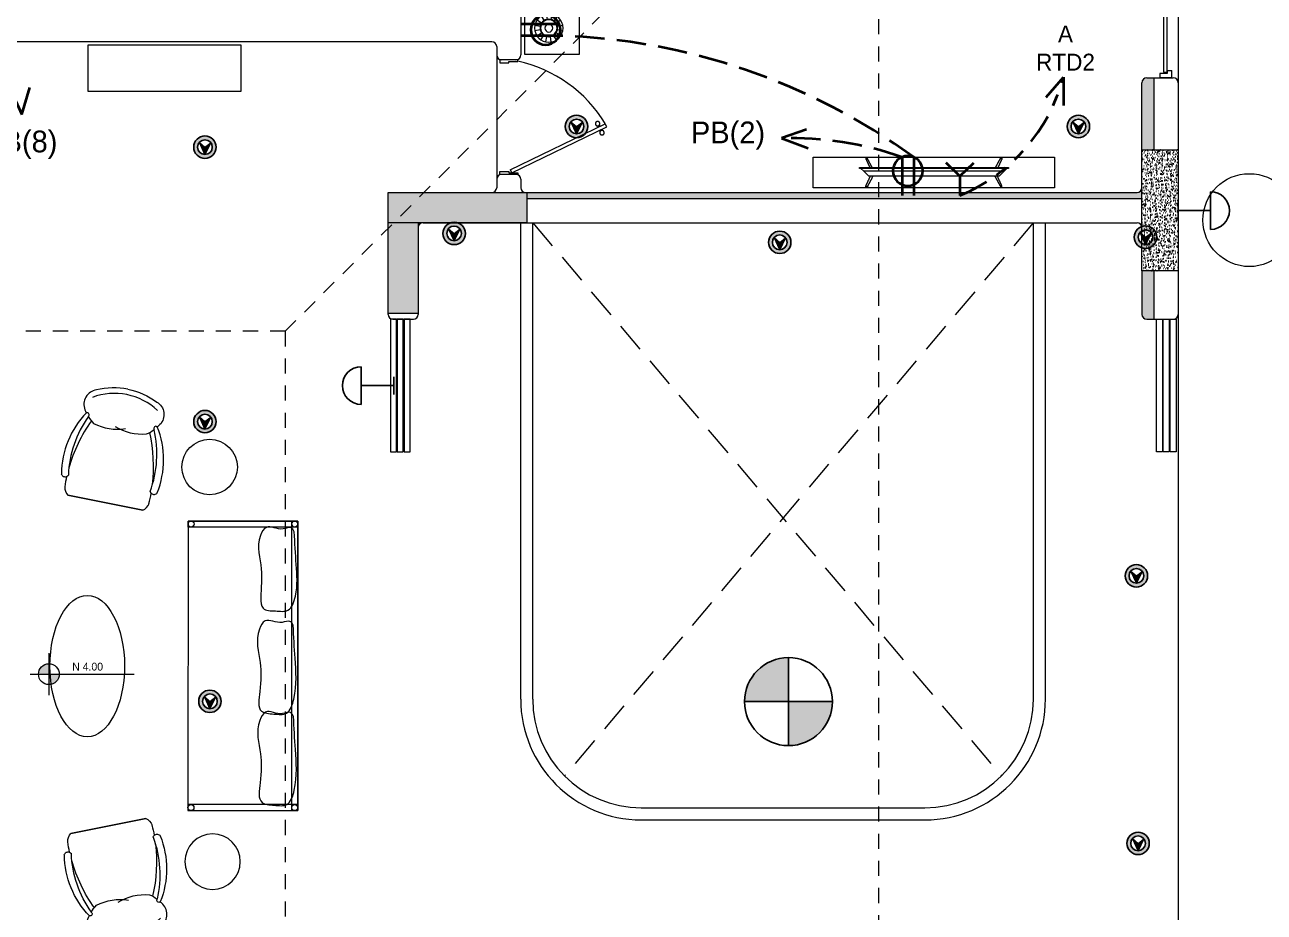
# Model space of a CAD drawing. Header units: metres. Extents: x 14 to 2416, y -346 to 476.
# Drawn here: x 144.46 to 154.74, y -143.64 to -136.29 of the extents above; entities that cross this region are included whole.
import ezdxf

# ---------------------------------------------------------------- set-up
doc = ezdxf.new("R2010")
doc.units = ezdxf.units.M
for name, pattern in [('0', [0]), ('CONTINUA', [0]), ('Dash Style-2', [0.694425, 0.48607, -0.208355]), ('DASHED2', [0.375, 0.25, -0.125]), ('HIDDEN2', [0.1875, 0.125, -0.0625]), ('STYLE_08', [1.25, 0.625, -0.20828, 0.06943, -0.13893, 0.06943, -0.13893])]:
    doc.linetypes.add(name, pattern=pattern)
doc.layers.get('0').update_dxf_attribs({"linetype": '0', "lineweight": 20})
for name, color, linetype, lineweight in [('A-ANNO-TEXT', 20, 'Continuous', 13), ('A-DOOR', 35, 'Continuous', 5), ('A-WALL', 250, 'Continuous', 20), ('baños', 251, 'Continuous', 0), ('Columnas', 7, 'Continuous', 18), ('E Salida CABLE Antena', 150, 'CONTINUA', 40), ('E Salida TCorrientes', 24, 'CONTINUA', 40), ('E Tuberia Cable TV', 150, 'STYLE_08', 40), ('E Tuberia Emp Piso', 24, 'Dash Style-2', 40), ('MAVA', 1, 'Continuous', 15), ('MOBILIARIOS', 252, 'Continuous', 0), ('muros bajitos', 252, 'Continuous', 5), ('piso', 253, 'Continuous', 0), ('textos', 7, 'Continuous', 0)]:
    doc.layers.add(name, color=color, linetype=linetype, lineweight=lineweight)
doc.layers.add('HATCH', color=8, linetype='Continuous')
doc.layers.add('MAVA Luminarias', color=1, linetype='Continuous')
doc.layers.add('RELLENO SECCION', color=8, linetype='Continuous', lineweight=0, transparency=0.4)
doc.layers.add('Techos 1', color=7, linetype='HIDDEN2', lineweight=9, true_color=0x42391a)
doc.styles.add('CENTURY GOTHIC', font='GOTHIC.TTF')
doc.styles.add('ESC100-2mm', font='arial.ttf', dxfattribs={"height": 0.15})
doc.styles.add('GENERATED_STYLE_1', font='GOTHIC.TTF')
doc.styles.get("Standard").update_dxf_attribs({"font": 'arial.ttf', "height": 0.1875})
pattern_1 = [(50, (114.33107, 55.238796), (0.058299094, -0.005100507), [0.006096, -0.067056]), (355, (114.33107, 55.238796), (-0.011277895, 0.06113819), [0.0048768, -0.053644987]), (100.451445, (114.33593, 55.23837), (0.0470212, 0.05603768), [0.005180803, -0.056988878]), (46.1842, (114.33107, 55.25505), (0.086745293, -0.013453545), [0.009144, -0.100584]), (96.63556, (114.3383, 55.25393), (0.07596932, 0.07917636), [0.00777121, -0.085483395]), (351.18415, (114.33107, 55.25505), (0.07596932, 0.07917636), [0.00731519, -0.080467114]), (21, (114.3392, 55.25099), (0.048516605, -0.032724863), [0.006096, -0.067056]), (326, (114.3392, 55.25099), (0.01977665, 0.05894015), [0.0048768, -0.0536448]), (71.451445, (114.34324, 55.24826), (0.068293254, 0.026215286), [0.005180803, -0.05698878]), (37.5, (114.331071, 55.238796), (0.000988353, 0.0270576124), [0, -0.05299456, 0, -0.0544576, 0, -0.053848]), (7.5, (114.33107, 55.238796), (0.021382292, 0.032057784), [0, -0.03104896, 0, -0.05177536, 0, -0.0205232]), (327.5, (114.312946, 55.238796), (0.0433889905, -0.001833198), [0, -0.02032, 0, -0.0633984, 0, -0.0841248]), (317.5, (114.304818, 55.238796), (0.047401338, 0.008136477), [0, -0.026416, 0, -0.04210304, 0, -0.0597408])]

# ---------------------------------------------------------------- blocks, each defined once
blk = doc.blocks.new('A$C2f9b60d5')
at = {"layer": 'A-DOOR'}
for p, q in [((0, 0.101), (0.06, 0.101)), ((0, 0.101), (0, 0.001)), ((0.035, 0.001), (0, 0.001)), ((0.035, 0.061), (0.035, 0.001)), ((0.06, 0.061), (0.035, 0.061)), ((0.06, 0.061), (0.06, 0.101)), ((3.6, 0.1), (3.54, 0.1)), ((3.54, 0.06), (3.54, 0.1)), ((3.54, 0.06), (3.565, 0.06)), ((3.565, 0.06), (3.565, 0)), ((3.565, 0), (3.6, 0)), ((3.6, 0.1), (3.6, 0))]:
    blk.add_line(p, q, dxfattribs=at)
for points in [[(0.631, 0.734), (1.025, 0.06), (1.051, 0.076), (0.658, 0.749)], [(2.966, 0.734), (2.572, 0.06), (2.546, 0.075), (2.94, 0.749)], [(0.045, 0.061), (1.025, 0.06), (1.025, 0.03), (0.045, 0.03)], [(3.552, 0.06), (2.572, 0.06), (2.572, 0.03), (3.552, 0.03)]]:
    blk.add_lwpolyline(points, close=True, dxfattribs=at)
at = {"layer": 'A-DOOR', "linetype": 'HIDDEN2'}
for centre, start, end in [((0.96, -0.049), 10.7613, 110.7488), ((2.637, -0.049), 69.2325, 169.2199)]:
    blk.add_arc(centre, 0.854, start, end, dxfattribs=at)
blk = doc.blocks.new('puerta 1.00')
at = {"layer": 'A-DOOR'}
for p, q in [((-0.15, -0.012), (-0.937, -0.395)), ((-0.138, -0.038), (-0.925, -0.42)), ((-0.138, -0.038), (-0.15, -0.012)), ((-0.937, -0.395), (-0.925, -0.42)), ((-0.895, -0.374), (-0.9, -0.364)), ((-0.878, -0.366), (-0.883, -0.356)), ((-0.882, -0.4), (-0.877, -0.41)), ((-0.865, -0.392), (-0.86, -0.402))]:
    blk.add_line(p, q, dxfattribs=at)
for points in [[(-0.05, 0), (-0.05, -0.025), (-0.125, -0.025), (-0.125, -0.012), (-0.2, -0.012), (-0.2, 0), (-0.05, 0)], [(-0.05, -0.95), (-0.05, -0.925), (-0.125, -0.925), (-0.125, -0.937), (-0.2, -0.937), (-0.2, -0.95), (-0.05, -0.95)]]:
    blk.add_lwpolyline(points, dxfattribs=at)
blk.add_arc((0.037, 0.16), 1.123, 211.1336, 257.8343, dxfattribs=at)
for points in [[(-0.898, -0.364), (-0.903, -0.364), (-0.912, -0.359), (-0.917, -0.35), (-0.917, -0.34), (-0.912, -0.332), (-0.903, -0.327), (-0.893, -0.327), (-0.884, -0.332), (-0.879, -0.34), (-0.879, -0.35), (-0.884, -0.359), (-0.893, -0.364), (-0.898, -0.364)], [(-0.862, -0.439), (-0.867, -0.439), (-0.875, -0.434), (-0.88, -0.426), (-0.88, -0.416), (-0.875, -0.407), (-0.867, -0.402), (-0.857, -0.402), (-0.848, -0.407), (-0.843, -0.416), (-0.843, -0.426), (-0.848, -0.434), (-0.857, -0.439), (-0.862, -0.439)]]:
    blk.add_open_spline(points, degree=2, dxfattribs=at)
blk = doc.blocks.new('A$C89702949')
at = {"layer": 'HATCH'}
h = blk.add_hatch(dxfattribs=at)
h.set_pattern_fill('AR-CONC', color=256, scale=0.00032)
h.set_pattern_definition(pattern_1)
h.paths.add_polyline_path([(20.95, 13.59), (20.65, 13.59), (20.65, 14.594), (20.95, 14.594)])
h = blk.add_hatch(dxfattribs=at)
h.set_pattern_fill('AR-CONC', color=256, scale=0.00032)
h.set_pattern_definition(pattern_1)
h.paths.add_polyline_path([(14.65, 13.235), (14.4, 13.235), (14.4, 14.239), (15.55, 14.239), (15.55, 13.989), (14.65, 13.989)])
at = {"layer": 'Columnas'}
for points in [[(20.95, 13.59), (20.65, 13.59), (20.65, 14.594), (20.95, 14.594)], [(14.4, 14.239), (15.55, 14.239), (15.55, 13.989), (14.4, 13.989)]]:
    blk.add_lwpolyline(points, close=True, dxfattribs=at)
blk.add_lwpolyline([(14.65, 13.235), (14.4, 13.235), (14.4, 14.239), (15.55, 14.239), (15.55, 13.989), (14.65, 13.989), (14.65, 13.235)], dxfattribs=at)
blk = doc.blocks.new('PL BASE 2N NASAS 09')
at = {"layer": 'RELLENO SECCION', "true_color": 0xc7c8ca}
h = blk.add_hatch(color=9, dxfattribs=at)
h.dxf.hatch_style = 1
h.paths.add_polyline_path([(179.398, -10.012), (179.338, -10.012, 0.414214), (179.298, -10.052), (179.298, -10.607), (179.398, -10.607)])
h = blk.add_hatch(color=9, dxfattribs=at)
h.dxf.hatch_style = 1
h.paths.add_polyline_path([(179.298, -10.922, -0.414214), (179.258, -10.962), (178.373, -10.962), (178.373, -11.012), (179.298, -11.012)])
h.paths.add_polyline_path([(178.373, -10.962), (177.114, -10.962), (177.114, -11.012), (178.373, -11.012)])
h.paths.add_polyline_path([(177.114, -10.962), (175.173, -10.962), (175.173, -11.012), (177.114, -11.012)])
h.paths.add_polyline_path([(175.173, -10.962), (174.198, -10.962), (174.198, -11.012), (175.173, -11.012)])
h = blk.add_hatch(color=9, dxfattribs=at)
h.dxf.hatch_style = 1
h.paths.add_polyline_path([(179.398, -11.611), (179.298, -11.611), (179.298, -11.972, 0.414214), (179.338, -12.012), (179.398, -12.012)])
at = {"layer": 'textos', "transparency": 33554534}
h = blk.add_hatch(color=256, dxfattribs=at)
h.dxf.hatch_style = 1
h.paths.add_polyline_path([(170.235, -14.867, 0.414214), (170.148, -14.954), (170.235, -14.954)])
h.paths.add_polyline_path([(170.321, -14.954), (170.235, -14.954), (170.235, -15.04, 0.414214)])
at = {"layer": 'A-DOOR'}
for points in [[(173.067, -13.112), (173.117, -13.112), (173.117, -12.012), (173.067, -12.012)], [(173.122, -13.112), (173.172, -13.112), (173.172, -12.012), (173.122, -12.012)], [(173.18, -13.112), (173.23, -13.112), (173.23, -12.012), (173.18, -12.012)], [(179.418, -12.012), (179.468, -12.012), (179.468, -13.112), (179.418, -13.112)], [(179.473, -12.012), (179.523, -12.012), (179.523, -13.112), (179.473, -13.112)], [(179.531, -12.012), (179.581, -12.012), (179.581, -13.112), (179.531, -13.112)]]:
    blk.add_lwpolyline(points, close=True, dxfattribs=at)
at = {"layer": 'A-WALL'}
for p, q in [((174.148, -6.552), (174.148, -9.822)), ((173.908, -9.712), (169.848, -9.712)), ((173.948, -9.752), (173.948, -9.822)), ((174.108, -9.862), (173.988, -9.862)), ((179.298, -10.607), (179.298, -10.052)), ((179.338, -10.012), (179.558, -10.012)), ((179.398, -10.012), (179.398, -10.607)), ((179.438, -10.012), (179.558, -10.012)), ((179.598, -10.052), (179.598, -11.972)), ((173.948, -10.852), (173.948, -10.922)), ((174.108, -10.812), (173.988, -10.812)), ((174.148, -10.852), (174.148, -10.922)), ((174.198, -10.962), (179.258, -10.962)), ((173.047, -11.972), (173.047, -11.052)), ((174.198, -11.012), (179.298, -11.012)), ((173.337, -11.212), (179.258, -11.212)), ((179.298, -11.611), (179.298, -11.972)), ((179.398, -11.611), (179.398, -12.012)), ((179.338, -12.012), (179.558, -12.012))]:
    blk.add_line(p, q, dxfattribs=at)
at = {"layer": 'A-WALL', "transparency": 33554684}
for p, q in [((173.087, -12.012), (173.257, -12.012)), ((173.297, -11.966), (173.297, -11.972))]:
    blk.add_line(p, q, dxfattribs=at)
at = {"layer": 'A-WALL'}
for centre, start, end in [((173.908, -9.752), 0, 90), ((173.988, -9.822), 180, 270), ((174.108, -9.822), 270, 0), ((179.338, -10.052), 90, 180), ((179.558, -10.052), 360, 90), ((173.988, -10.852), 90, 180), ((174.108, -10.852), 0, 90), ((173.908, -10.922), 270, 0), ((174.188, -10.922), 180, 270), ((179.258, -10.922), 270, 360), ((173.337, -11.252), 90, 180), ((179.258, -11.252), 0, 90), ((173.087, -11.972), 180, 270), ((179.338, -11.972), 180, 270), ((179.558, -11.972), 270, 360)]:
    blk.add_arc(centre, 0.04, start, end, dxfattribs=at)
at = {"layer": 'A-WALL', "transparency": 33554684}
blk.add_arc((173.257, -11.972), 0.04, 270, 0, dxfattribs=at)
at = {"layer": 'muros bajitos'}
for p, q in [((174.147, -15.16), (174.147, -11.212)), ((174.247, -15.16), (174.247, -11.212)), ((178.397, -11.212), (178.397, -15.17)), ((178.497, -11.212), (178.497, -15.17)), ((175.147, -16.062), (177.497, -16.062)), ((175.147, -16.162), (177.497, -16.162))]:
    blk.add_line(p, q, dxfattribs=at)
for centre, radius, start, end in [((175.149, -15.16), 1.002, 179.9814, 269.8914), ((175.149, -15.16), 0.902, 179.9814, 269.8914), ((177.496, -15.16), 0.902, 270.1086, 0.0186), ((177.496, -15.16), 1.002, 270.1086, 0.0186)]:
    blk.add_arc(centre, radius, start, end, dxfattribs=at)
at = {"layer": 'piso'}
for p, q in [((179.598, -6.372), (179.598, -10.052)), ((173.948, -9.822), (173.948, -10.852)), ((179.598, -11.972), (179.598, -18.452))]:
    blk.add_line(p, q, dxfattribs=at)
at = {"layer": 'piso', "color": 9, "linetype": 'DASHED2', "true_color": 0xc7c8ca}
for p, q in [((174.247, -11.212), (178.134, -15.797)), ((178.397, -11.212), (174.511, -15.797))]:
    blk.add_line(p, q, dxfattribs=at)
at = {"layer": 'Techos 1'}
for q in [(176.098, -8.212), (157.448, -12.112), (172.194, -18.312)]:
    blk.add_line((172.194, -12.112), q, dxfattribs=at)
blk.add_lwpolyline([(180.508, -9.301), (177.114, -9.301), (177.114, -21.123), (180.508, -21.123)], close=True, dxfattribs=at)
at = {"layer": 'textos'}
for p, q in [((170.235, -14.78), (170.235, -15.128)), ((170.081, -14.954), (170.942, -14.954))]:
    blk.add_line(p, q, dxfattribs=at)
blk.add_circle((170.235, -14.954), 0.0865, dxfattribs=at)
at = {"color": 1}
blk.add_blockref('A$C89702949', (158.648, -25.201), dxfattribs=at)
at = {"color": 1, "rotation": 270}
blk.add_blockref('A$C2f9b60d5', (179.447, -6.412), dxfattribs=at)
at = {"layer": 'A-DOOR', "rotation": 180}
blk.add_blockref('puerta 1.00', (173.923, -10.812), dxfattribs=at)
at = {"layer": 'baños', "linetype": 'Continuous', "flags": 8}
for tag, p in [('MODELNUMBER', (167.133, -5.631, 0)), ('TRADENAME', (167.133, -5.631, 0)), ('PRODUCT', (167.133, -5.631, 0)), ('MATERIAL', (167.133, -5.631, 0)), ('MODELNUMBER', (168.308, -5.631, 0)), ('TRADENAME', (168.308, -5.631, 0)), ('PRODUCT', (168.308, -5.631, 0)), ('MATERIAL', (168.308, -5.631, 0))]:
    blk.add_attdef(tag, p, '', height=0.0000254, rotation=180.0001, dxfattribs=at)
at = {"layer": 'baños', "linetype": 'Continuous'}
for tag, p, rotation in [('MODELNUMBER', (169.243, -19.706), 180.0001), ('TRADENAME', (169.243, -19.706), 180.0001), ('PRODUCT', (169.243, -19.706), 180.0001), ('MATERIAL', (169.243, -19.706), 180.0001), ('MODELNUMBER', (169.952, -19.706), 179.9999), ('TRADENAME', (169.952, -19.706), 179.9999), ('PRODUCT', (169.952, -19.706), 179.9999), ('MATERIAL', (169.952, -19.706), 179.9999)]:
    blk.add_attdef(tag, p, '', height=0.0000254, rotation=rotation, dxfattribs=at)
at = {"layer": 'textos', "insert": (170.428, -14.859), "char_height": 0.065, "attachment_point": 1, "style": 'ESC100-2mm'}
blk.add_mtext_dynamic_manual_height_columns('{\\Ftxt|c0;N 4.00}', width=2.21694, gutter_width=0.5, heights=[0], dxfattribs=at)
blk = doc.blocks.new('A$C58f5b6b7')
at = {"layer": 'MOBILIARIOS'}
for points in [[(0, 0.253), (2, 0.253), (2, 0), (0, 0)], [(0.382, 0.16), (0.382, 0.169), (1.618, 0.169), (1.618, 0.16)]]:
    blk.add_lwpolyline(points, close=True, dxfattribs=at)
for points in [[(1.606, 0.16), (1.582, 0.137), (1, 0.137), (0.418, 0.137), (0.394, 0.16)], [(1.582, 0.137), (1.54, 0.097), (0.46, 0.097), (0.418, 0.137)]]:
    blk.add_lwpolyline(points, dxfattribs=at)
for points, degree in [([(0.451, 0.238, -0.005), (0.447, 0.246, -0.005), (0.442, 0.246, -0.005), (0.432, 0.246, -0.005), (0.437, 0.237, -0.005)], 3), ([(0.437, 0.237, -0.005), (0.453, 0.203, -0.005), (0.468, 0.169, -0.005)], 2), ([(0.488, 0.169, -0.005), (0.47, 0.204, -0.005), (0.451, 0.238, -0.005)], 2), ([(1.512, 0.169, -0.005), (1.53, 0.204, -0.005), (1.549, 0.238, -0.005)], 2), ([(1.563, 0.237, -0.005), (1.547, 0.203, -0.005), (1.532, 0.169, -0.005)], 2), ([(1.549, 0.238, -0.005), (1.553, 0.246, -0.005), (1.558, 0.246, -0.005), (1.568, 0.246, -0.005), (1.563, 0.237, -0.005)], 3), ([(0.437, 0.017, -0.005), (0.455, 0.057, -0.005), (0.474, 0.097, -0.005)], 2), ([(0.495, 0.097, -0.005), (0.473, 0.057, -0.005), (0.451, 0.016, -0.005)], 2), ([(1.505, 0.097), (1.527, 0.057), (1.549, 0.016)], 2), ([(1.563, 0.017), (1.545, 0.057), (1.526, 0.097)], 2)]:
    blk.add_open_spline(points, degree=degree, dxfattribs=at)
for points in [[(0.451, 0.016, -0.005), (0.447, 0.008, -0.005), (0.442, 0.008, -0.005), (0.432, 0.008, -0.005), (0.437, 0.017, -0.005)], [(1.549, 0.016), (1.553, 0.008), (1.558, 0.008), (1.568, 0.008), (1.563, 0.017)]]:
    blk.add_open_spline(points, degree=3, knots=[-0.08544201, -0.08544201, -0.08544201, -0.08544201, -0.04272101, 0, 0, 0, 0], dxfattribs=at)
blk = doc.blocks.new('A$Cb50f4bf1')
at = {"layer": 'MOBILIARIOS'}
for p, q in [((0.45, 0.45), (0, 0.45)), ((0, 0.45), (0, 0)), ((0.45, 0), (0.45, 0.45)), ((0.131, 0.315), (0.17, 0.29)), ((0.163, 0.348), (0.189, 0.311)), ((0.206, 0.366), (0.215, 0.322)), ((0.252, 0.367), (0.244, 0.322)), ((0.295, 0.35), (0.27, 0.312)), ((0.328, 0.318), (0.291, 0.292)), ((0.114, 0.272), (0.159, 0.264)), ((0.115, 0.226), (0.16, 0.235)), ((0.134, 0.183), (0.171, 0.209)), ((0.33, 0.187), (0.292, 0.211)), ((0.346, 0.276), (0.302, 0.266)), ((0.347, 0.23), (0.302, 0.238)), ((0.167, 0.151), (0.191, 0.189)), ((0.21, 0.134), (0.218, 0.179)), ((0.256, 0.135), (0.246, 0.179)), ((0.298, 0.154), (0.272, 0.191)), ((0, 0), (0.45, 0))]:
    blk.add_line(p, q, dxfattribs=at)
for radius in [0.118, 0.0729, 0.0684, 0.0328]:
    blk.add_circle((0.231, 0.251), radius, dxfattribs=at)
blk = doc.blocks.new('A$Ca77e88c0')
at = {"layer": 'MOBILIARIOS', "linetype": 'Continuous'}
for p, q in [((0, 1.346), (0.243, 0.761)), ((0.243, 0.76), (0, 1.346))]:
    blk.add_line(p, q, dxfattribs=at)
for points in [[(1.008, 1.422, 0.103931), (0.857, 1.635, 0.481643), (0.668, 1.624, 0.047693), (0.654, 1.599, 0.047693)], [(1.008, 1.422, -0.103931), (1.053, 1.163, -0.481643), (0.912, 1.038, -0.047693), (0.884, 1.046, -0.047693)]]:
    blk.add_lwpolyline(points, format="xyb", dxfattribs=at)
blk.add_circle((0.849, 0.5), 0.23, dxfattribs=at)
for centre, radius, start, end in [((0.521, 0.874), 0.736, 79.5964, 123.1415), ((0.612, 0.667), 0.901, 88.3763, 121.4796), ((0.612, 0.667), 0.901, 88.3763, 121.4796), ((0.858, 1.457), 0.248, 153.2165, 169.9182), ((0.858, 1.457), 0.248, 153.2165, 169.9182), ((0.643, 1.585), 0.0175, 250.4542, 52.0587), ((0.643, 1.585), 0.0175, 250.4542, 52.0587), ((0.462, 1.187), 0.549, 23.3314, 53.5948), ((0.462, 1.187), 0.549, 23.3314, 53.5948), ((0.482, 0.53), 0.979, 111.4631, 116.5118), ((0.142, 1.468), 0.0325, 136.3787, 235.7351), ((0.142, 1.468), 0.0325, 235.6979, 268.7539), ((0.587, 0.249), 1.279, 88.4542, 107.9351), ((0.587, 0.249), 1.279, 88.4542, 107.9351), ((1.028, 1.543), 0.416, 185.8786, 223.4033), ((1.028, 1.543), 0.416, 185.8786, 223.4033), ((0.1, 1.319), 0.103, 121.9514, 165.0616), ((1.108, 1.351), 0.416, 181.7665, 219.2912), ((0.456, 1.2), 0.549, 351.575, 21.8384), ((0.456, 1.2), 0.549, 351.575, 21.8384), ((0.194, 1.672), 0.901, 283.6902, 316.7935), ((0.194, 1.672), 0.901, 283.6902, 316.7935), ((0.277, 1.462), 0.736, 282.0283, 325.5734), ((-0.121, 1.949), 1.279, 297.2347, 316.7156), ((-0.121, 1.949), 1.279, 297.2347, 316.7156), ((0.927, 1.291), 0.248, 235.2516, 251.9533), ((0.927, 1.291), 0.248, 235.2516, 251.9533), ((0.867, 1.048), 0.0175, 353.1111, 154.7156), ((0.867, 1.048), 0.0175, 353.1111, 154.7156), ((0.295, 0.849), 0.103, 240.0914, 283.2016), ((0.005, 1.677), 0.979, 288.6412, 293.6898), ((0.431, 0.774), 0.0325, 169.4347, 268.7911), ((0.431, 0.774), 0.0325, 136.3787, 169.4347), ((0.431, 0.774), 0.0325, 136.3787, 169.4347)]:
    blk.add_arc(centre, radius, start, end, dxfattribs=at)
blk = doc.blocks.new('PL MUEBLES 2N NASAS 09')
at = {"layer": 'MOBILIARIOS'}
for p, q in [((221.303, 49.032), (221.302, 46.632)), ((222.213, 49.032), (221.303, 49.032)), ((222.212, 46.632), (222.213, 49.032)), ((221.302, 46.632), (222.212, 46.632))]:
    blk.add_line(p, q, dxfattribs=at)
for points in [[(220.476, 52.978), (221.741, 52.978), (221.741, 52.592), (220.476, 52.592)], [(222.213, 49.032), (222.213, 48.982), (221.303, 48.982), (221.303, 49.032)], [(222.163, 49.032), (222.213, 49.032), (222.212, 46.632), (222.162, 46.632)], [(222.212, 46.632), (222.212, 46.682), (221.302, 46.682), (221.302, 46.632)]]:
    blk.add_lwpolyline(points, close=True, dxfattribs=at)
for centre in [(221.328, 49.007), (222.188, 49.007), (221.327, 46.657), (222.187, 46.657)]:
    blk.add_circle(centre, 0.025, dxfattribs=at)
blk.add_ellipse((220.467, 47.83), major_axis=(0, -0.586), ratio=0.527579, dxfattribs=at)
for points in [[(222.183, 48.944), (222.2, 48.671), (222.193, 48.41), (222.131, 48.293), (222.027, 48.287), (221.926, 48.309), (221.907, 48.394), (221.91, 48.635), (221.903, 48.912), (221.952, 48.98), (222.092, 48.967), (222.157, 48.977), (222.183, 48.944)], [(222.174, 48.169), (222.19, 47.895), (222.18, 47.557), (222.118, 47.439), (222.014, 47.433), (221.913, 47.456), (221.897, 47.619), (221.9, 47.859), (221.894, 48.136), (221.942, 48.205), (222.082, 48.192), (222.148, 48.201), (222.174, 48.169)], [(222.177, 47.413), (222.193, 47.139), (222.183, 46.801), (222.121, 46.683), (222.017, 46.677), (221.916, 46.7), (221.9, 46.863), (221.903, 47.104), (221.897, 47.38), (221.946, 47.449), (222.086, 47.436), (222.151, 47.445), (222.177, 47.413)]]:
    blk.add_spline(points, degree=3, dxfattribs=at)
at = {"layer": 'piso'}
blk.add_circle((230.103, 51.526), 0.385, dxfattribs=at)
blk.add_blockref('PL BASE 2N NASAS 09', (49.914, 62.717))
at = {"layer": 'MOBILIARIOS', "xscale": -1}
for name, p, rotation in [('A$Cb50f4bf1', (224.545, 53.349), 90.00000000000007), ('A$Ca77e88c0', (221.449, 47.193), 123.8268872980607)]:
    blk.add_blockref(name, p, dxfattribs=dict(at, rotation=rotation))
at = {"layer": 'MOBILIARIOS'}
blk.add_blockref('A$C58f5b6b7', (226.487, 51.794, 0.005), dxfattribs=at)
at = {"layer": 'MOBILIARIOS', "rotation": 56.16031382123446}
blk.add_blockref('A$Ca77e88c0', (221.424, 48.496), dxfattribs=at)
blk = doc.blocks.new('A$C595364de')
blk.add_blockref('PL MUEBLES 2N NASAS 09', (-199.562, -36.605))
blk = doc.blocks.new('dl ip')
at = {"layer": 'MAVA', "transparency": 33554687}
h = blk.add_hatch(color=40, dxfattribs=at)
h.dxf.hatch_style = 1
h.paths.add_polyline_path([(94.757, -111.209), (94.711, -111.248), (94.662, -111.211), (94.711, -111.309)])
at = {"layer": 'MAVA Luminarias', "linetype": 'Continuous'}
h = blk.add_hatch(color=40, dxfattribs=at)
h.paths.add_polyline_path([(94.618, -111.248, 1), (94.804, -111.248, 1)])
h.paths.add_polyline_path([(94.772, -111.248, -1), (94.65, -111.248, -1)], flags=16)
at = {"layer": 'MAVA', "color": 40}
for p, q in [((94.711, -111.248), (94.662, -111.211)), ((94.662, -111.211), (94.711, -111.309)), ((94.711, -111.309), (94.757, -111.209)), ((94.757, -111.209), (94.711, -111.248))]:
    blk.add_line(p, q, dxfattribs=at)
at = {"layer": 'MAVA Luminarias', "color": 40, "linetype": 'Continuous'}
for radius in [0.093, 0.061]:
    blk.add_circle((94.711, -111.248), radius, dxfattribs=at)
blk = doc.blocks.new('lum decorativa')
at = {"layer": 'MAVA Luminarias', "ltscale": 0.3, "transparency": 33554687}
h = blk.add_hatch(color=82, dxfattribs=at)
h.paths.add_polyline_path([(513802.9376, 2035251.3382, 0.414214), (513802.8639, 2035251.2646), (513802.9376, 2035251.2646)])
h.paths.add_polyline_path([(513802.9376, 2035251.1909, 0.414214), (513803.0112, 2035251.2646), (513802.9376, 2035251.2646)])
at = {"layer": 'MAVA Luminarias', "color": 82, "ltscale": 0.3, "transparency": 33554687}
for p, q in [((513802.9376, 2035251.3382), (513802.9376, 2035251.1909)), ((513802.8639, 2035251.2646), (513803.0112, 2035251.2646))]:
    blk.add_line(p, q, dxfattribs=at)
blk.add_circle((513802.9376, 2035251.2646), 0.0737, dxfattribs=at)
blk = doc.blocks.new('SCONCE 1')
at = {"layer": 'MAVA Luminarias', "color": 5, "linetype": 'Continuous'}
for p, q in [((-1.374, 0.679), (-1.374, 1.191)), ((-0.931, 0.816), (-0.931, 1.054)), ((-1.374, 0.935), (-0.931, 0.935))]:
    blk.add_line(p, q, dxfattribs=at)
blk.add_arc((-1.374, 0.935), 0.256, 90, 270, dxfattribs=at)
blk = doc.blocks.new('*U425')
at = {"layer": 'E Salida TCorrientes'}
for p, q in [((0.0403, -0.2659), (0.0403, 0)), ((-0.0403, -0.2659), (-0.0403, 0))]:
    blk.add_line(p, q, dxfattribs=at)
blk.add_circle((0, -0.1714), 0.1028, dxfattribs=at)
blk = doc.blocks.new('*U427')
at = {"layer": 'E Salida TCorrientes'}
for p, q in [((-0.2659, 0.0403), (0, 0.0403)), ((-0.2659, -0.0403), (0, -0.0403))]:
    blk.add_line(p, q, dxfattribs=at)
blk.add_circle((-0.1714, 0), 0.1028, dxfattribs=at)
blk = doc.blocks.new('*U752')
at = {"layer": 'E Tuberia Emp Piso', "linetype": 'Continuous'}
for p, q in [((0, 0), (-0.212, -0.101)), ((-0.09, -0.201), (0, 0))]:
    blk.add_line(p, q, dxfattribs=at)
blk = doc.blocks.new('*U716')
at = {"layer": 'E Tuberia Emp Piso', "linetype": 'Continuous'}
for p, q in [((0, 0), (-0.142, -0.187)), ((0.013, -0.22), (0, 0))]:
    blk.add_line(p, q, dxfattribs=at)
blk = doc.blocks.new('*U757')
at = {"layer": 'E Tuberia Cable TV'}
for p, q in [((0, 0), (-0.006, 0.235)), ((-0.147, 0.164), (0, 0))]:
    blk.add_line(p, q, dxfattribs=at)
blk = doc.blocks.new('*U478')
at = {"layer": 'E Salida CABLE Antena'}
for q in [(0.39, 0.163), (0, 0), (0.39, -0.163)]:
    blk.add_line((0.229, 0), q, dxfattribs=at)

msp = doc.modelspace()

# ---------------------------------------------------------------- linework, layer by layer
at = {"layer": 'E Tuberia Cable TV', "ltscale": 0.4}
msp.add_arc((151.649, -136.342, 0.005), 1.476, 292.6505, 345.1206, dxfattribs=at)
at = {"layer": 'E Tuberia Emp Piso', "ltscale": 0.5}
for centre, radius, start, end in [((148.732, -141.651, 0.009), 5.275, 53.9694, 88.2201), ((150.824, -139.961, 0.005), 2.733, 70.4736, 91.7846)]:
    msp.add_arc(centre, radius, start, end, dxfattribs=at)

# ---------------------------------------------------------------- block references
at = {"layer": 'A-ANNO-TEXT'}
msp.add_blockref('A$C595364de', (124.077, -152.828), dxfattribs=at)
msp.add_blockref('A$C595364de', (124.077, -152.828), dxfattribs=at)
at = {"layer": 'E Salida CABLE Antena', "xscale": -0.7000000000000001, "yscale": 0.7000000000000001, "zscale": 0.7000000000000001, "rotation": 270}
msp.add_blockref('*U478', (152.218, -137.704, 0.005), dxfattribs=at)
at = {"layer": 'E Salida TCorrientes', "xscale": -1.2, "yscale": 1.2, "zscale": 1.2, "rotation": 90}
for name, p in [('*U425', (148.577, -136.33)), ('*U427', (151.786, -137.704, 0.005))]:
    msp.add_blockref(name, p, dxfattribs=at)
at = {"layer": 'E Tuberia Cable TV', "ltscale": 0.6, "xscale": -1, "rotation": 181.6560276726362}
msp.add_blockref('*U757', (153.076, -136.721, 0.005), dxfattribs=at)
at = {"layer": 'E Tuberia Emp Piso', "ltscale": 0.3}
for name, p, rotation in [('*U716', (144.44, -137.032), 200.897792955973), ('*U752', (150.739, -137.229, 0.005), 133.859373921489)]:
    msp.add_blockref(name, p, dxfattribs=dict(at, rotation=rotation))
at = {"layer": 'MAVA Luminarias', "xscale": -1}
for p in [(243.75, -25.883), (243.75, -25.883), (247.911, -25.883), (247.911, -25.883), (240.669, -26.054), (240.669, -26.054), (242.735, -26.769), (242.735, -26.769), (245.435, -26.843), (245.435, -26.843), (248.468, -26.8), (248.468, -26.8), (240.669, -28.329), (240.669, -28.329), (248.392, -29.607), (248.392, -29.607), (240.71, -30.647), (240.71, -30.647), (248.406, -31.824), (248.406, -31.824)]:
    msp.add_blockref('dl ip', p, dxfattribs=at)
at = {"layer": 'MAVA Luminarias', "color": 251, "yscale": 0.6101999921123585, "zscale": 0.6101999921123585}
for p, xscale in [((153.458, -138.398), -0.6101999921123585), ((153.458, -138.398), -0.6101999921123585), ((148.092, -139.849), 0.6101999921123585), ((148.092, -139.849), 0.6101999921123585)]:
    msp.add_blockref('SCONCE 1', p, dxfattribs=dict(at, xscale=xscale))
at = {"layer": 'MAVA Luminarias', "color": 82, "xscale": 4.946207974765539, "yscale": 4.946207974765539, "zscale": 4.946207974765539}
msp.add_blockref('lum decorativa', (-2541225.391, -10066917.933), dxfattribs=at)
msp.add_blockref('lum decorativa', (-2541225.391, -10066917.933), dxfattribs=at)

# ---------------------------------------------------------------- texts
at = {"layer": 'E Tuberia Cable TV', "ltscale": 0.6, "insert": (153.093, -136.481, 0), "char_height": 0.14, "width": 0.51531, "attachment_point": 5, "style": 'GENERATED_STYLE_1'}
msp.add_mtext('A RTD2', dxfattribs=at)
at = {"layer": 'E Tuberia Emp Piso', "char_height": 0.18, "width": 0.86155, "attachment_point": 5, "style": 'CENTURY GOTHIC'}
for s, insert in [('PB(2)  ', (150.295, -137.207, 0.005)), ('PB(8)  ', (144.427, -137.282))]:
    msp.add_mtext(s, dxfattribs=dict(at, insert=insert))

doc.saveas('drawing.dxf')
